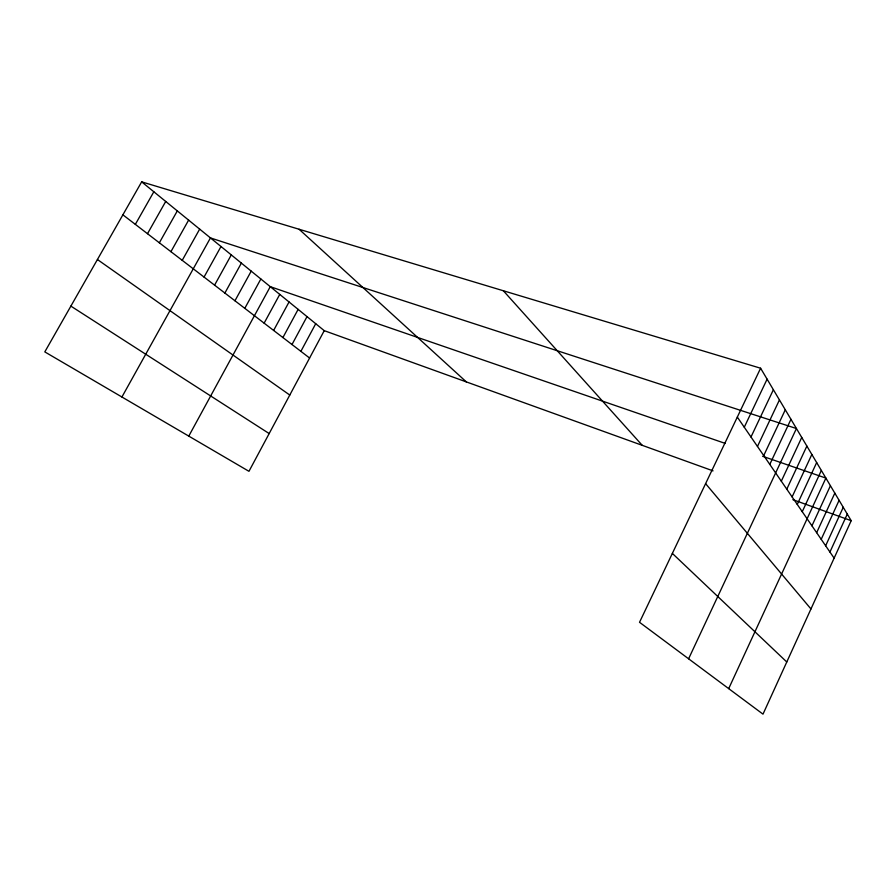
<?xml version="1.0" encoding="UTF-8"?>
<svg xmlns="http://www.w3.org/2000/svg" width="896" height="896" viewBox="0 0 896 896"><rect width="100%" height="100%" fill="white"/><g stroke="black" fill="none" stroke-linecap="round" stroke-linejoin="round"><path stroke-width="1.34" d="M760.603 368.222L851.2 520.688L763 714.146L639.531 622.294L760.603 368.222L141.669 181.854L44.8 351.893L248.965 471.318L324.24 330.658L141.669 181.854M825.642 545.776L843.248 507.304M829.942 552.037L847.28 514.091M816.648 532.672L834.826 493.125M821.206 539.314L839.093 500.315M728.694 688.621L825.888 478.083L762.597 456.277M811.944 525.818L830.424 485.71M797.261 504.426L816.67 462.571M802.256 511.706L821.341 470.445M786.789 489.171L806.87 446.085M792.109 496.922L811.843 454.451M688.598 658.795L796.432 428.523L210.448 237.922L121.923 397.006M781.312 481.186L801.741 437.438M769.787 464.397L790.955 419.306M757.467 446.454L779.442 399.918M763.728 455.571L785.299 409.774M750.982 437.002L773.382 389.715M744.274 427.224L767.099 379.165M300.888 351.344L315.717 323.714M291.995 344.523L307.014 316.624M282.912 337.557L298.133 309.378M264.13 323.154L279.754 294.403M273.627 330.434L289.038 301.974M188.776 436.117L270.267 286.664L725.368 443.453M244.798 308.325L260.848 278.992M234.954 300.776L251.216 271.141M224.885 293.048L241.371 263.11M204.042 277.077L220.998 246.512M214.581 285.152L231.291 254.912M182.224 260.344L199.662 229.13M170.923 251.675L188.619 220.125M159.354 242.794L177.307 210.907M147.493 233.699L165.715 201.454M135.341 224.381L153.832 191.778M324.24 330.658L713.048 470.87M792.87 499.654L851.2 520.688M70.874 306.118L269.17 433.563M97.418 259.515L289.778 395.046M122.886 214.827L309.59 358.019M299.085 229.253L466.312 381.886M672.358 553.403L786.778 661.987M503.35 290.763L642.23 445.323M705.6 483.638L810.958 608.955M737.318 417.088L834.12 558.13"/></g></svg>
